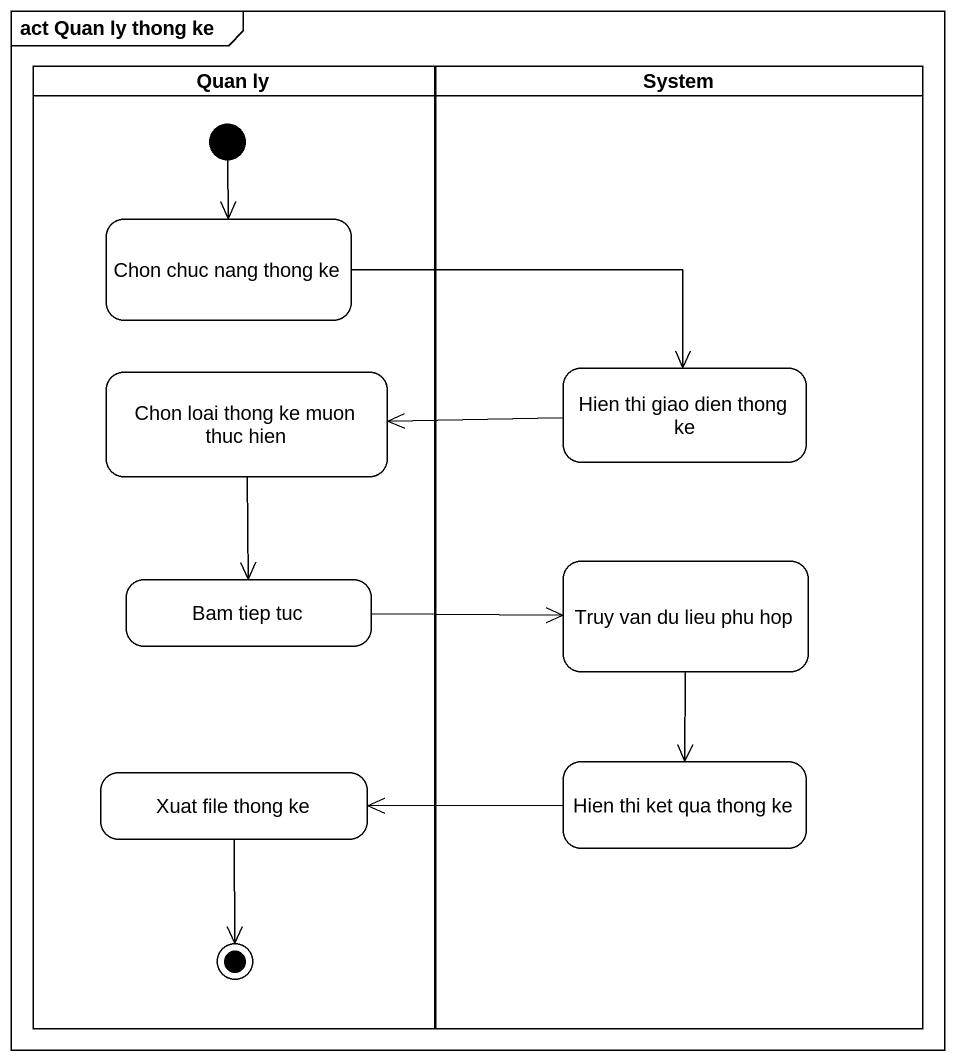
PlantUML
@startuml
mainframe act Quan ly thong ke
hide empty description
state "Quan ly" as Quan_ly <<partition>> {
  state "Chon chuc nang thong ke" as Chon_chuc_nang_thong_ke
  state "Chon loai thong ke muon thuc hien" as Chon_loai_thong_ke_muon
  state "Bam tiep tuc" as Bam_tiep_tuc
  state "Xuat file thong ke" as Xuat_file_thong_ke
  [*] --> Chon_chuc_nang_thong_ke
  Xuat_file_thong_ke --> [*]
}
state System <<partition>> {
  state "Hien thi giao dien thong ke" as Hien_thi_giao_dien_thong_ke
  state "Truy van du lieu phu hop" as Truy_van_du_lieu_phu_hop
  state "Hien thi ket qua thong ke" as Hien_thi_ket_qua_thong_ke
}
Chon_chuc_nang_thong_ke -right-> Hien_thi_giao_dien_thong_ke
Chon_loai_thong_ke_muon --> Bam_tiep_tuc
Hien_thi_giao_dien_thong_ke -left-> Chon_loai_thong_ke_muon
Bam_tiep_tuc -right-> Truy_van_du_lieu_phu_hop
Truy_van_du_lieu_phu_hop --> Hien_thi_ket_qua_thong_ke
Hien_thi_ket_qua_thong_ke -left-> Xuat_file_thong_ke
@enduml
